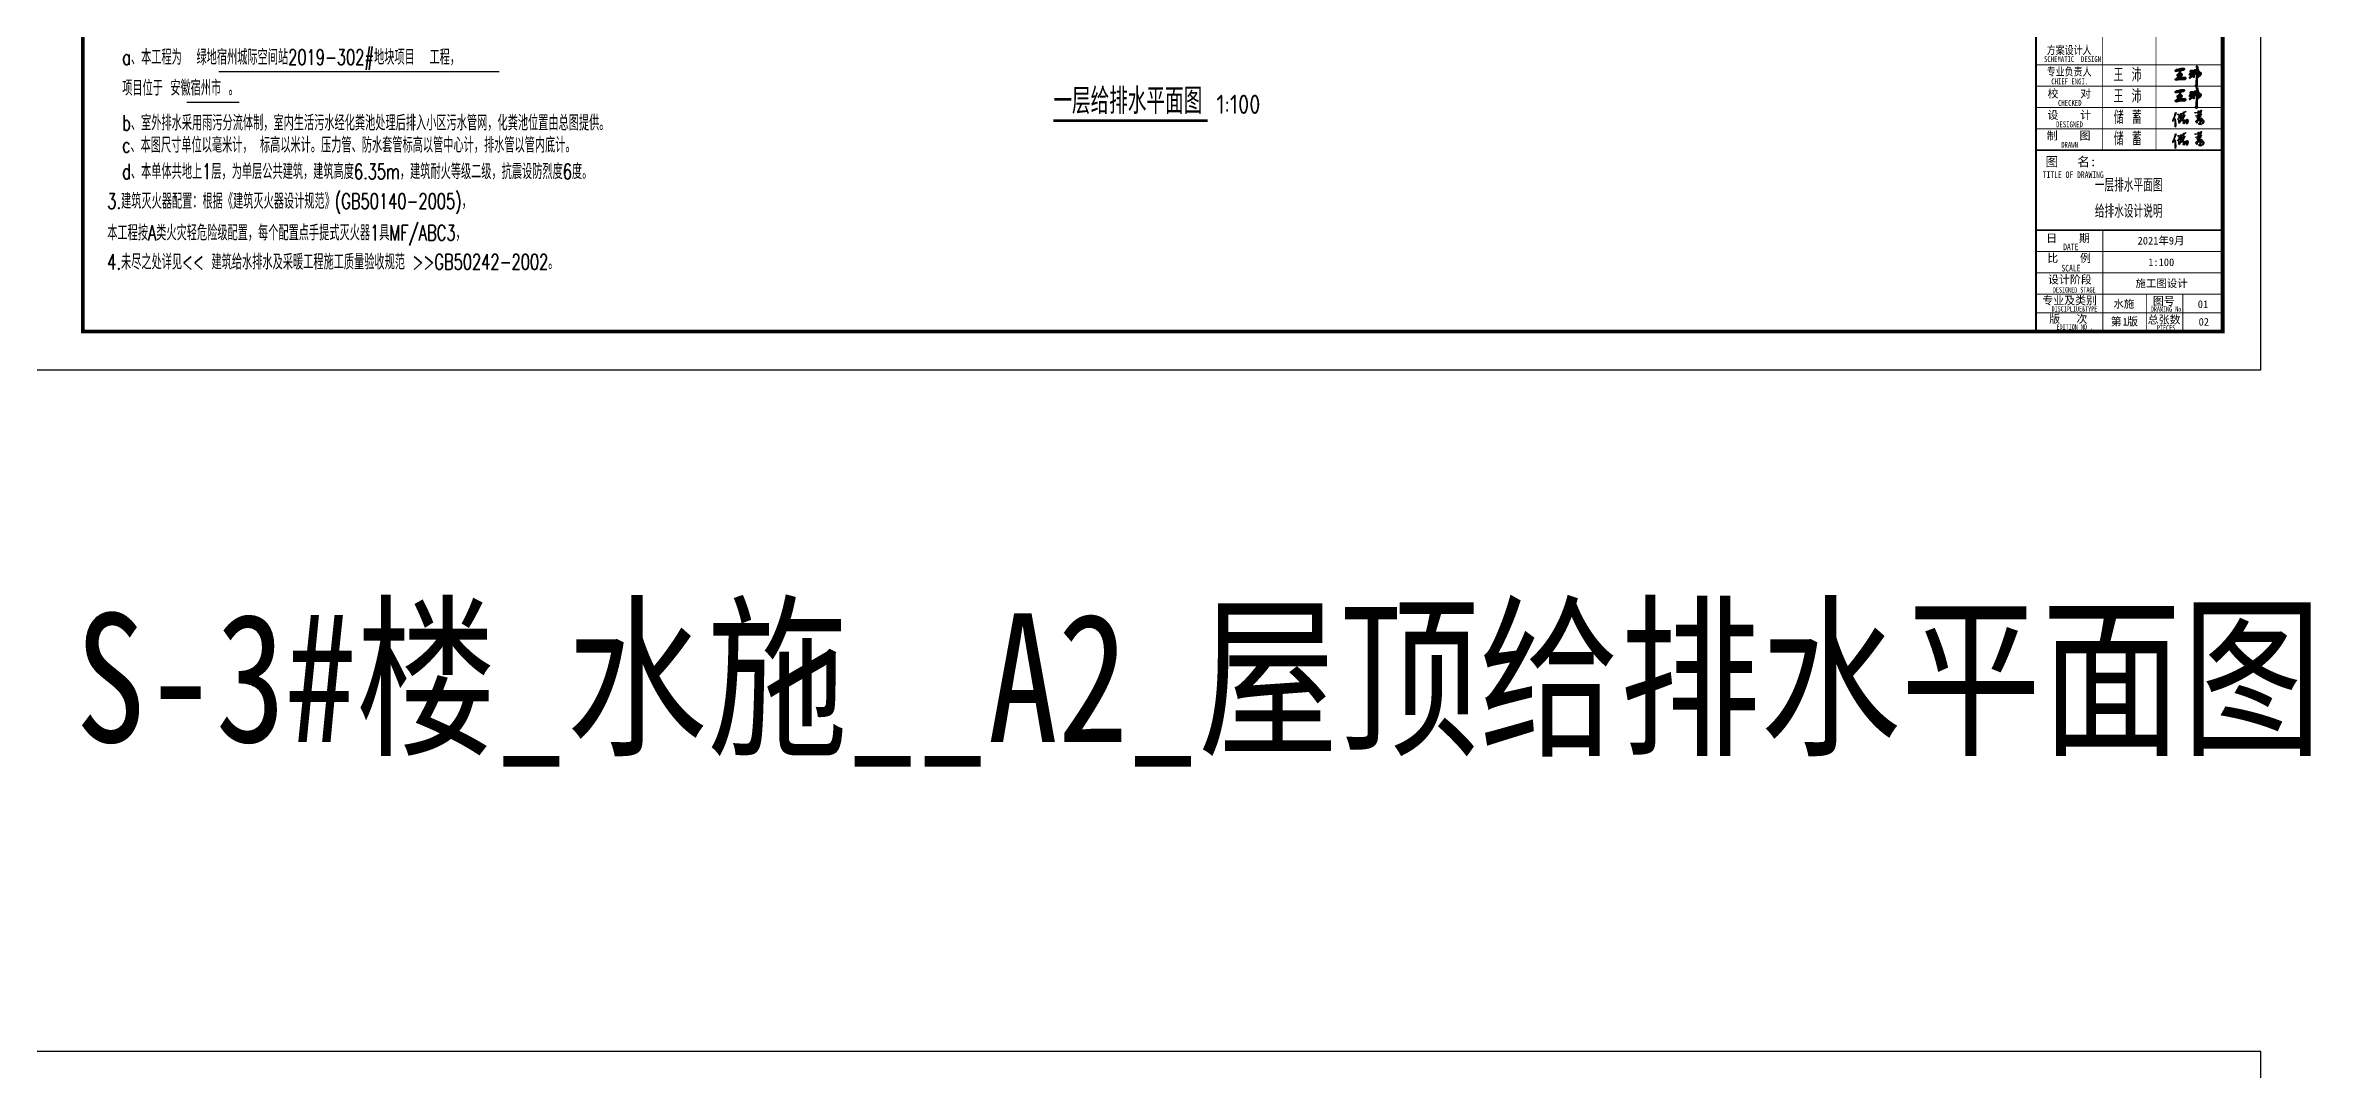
# Model space of a CAD drawing. Extents: x 1596975 to 1739683, y 860327 to 1295531.
# Drawn here: x 1645476 to 1704659, y 1111435 to 1138195 of the extents above; entities that cross this region are included whole.
import ezdxf
from ezdxf.enums import TextEntityAlignment as Align

# ---------------------------------------------------------------- set-up
doc = ezdxf.new("R2010")
doc.units = 0
doc.header["$LTSCALE"] = 1000
doc.header["$MEASUREMENT"] = 0
for name, color, linetype in [('C-Sheet-图框', 101, 'Continuous'), ('DIM_SYMB', 3, 'Continuous'), ('PUB_TEXT', 4, 'Continuous'), ('TEL_TEXT', 7, 'Continuous'), ('图框', 140, 'Continuous'), ('图签文字', 147, 'Continuous'), ('导图字', 7, 'Continuous'), ('气体灭火系统', 1, 'Continuous'), ('签名-水', 7, 'Continuous')]:
    doc.layers.add(name, color=color, linetype=linetype)
doc.layers.add('ZC', color=6, linetype='Continuous', lineweight=40)
doc.layers.add('图签', color=147, linetype='Continuous', lineweight=18)
doc.styles.add('_TWT_SERIAL', font='simplex.shx', dxfattribs={"width": 0.6, "oblique": 10, "height": 3.5, "bigfont": 'aadri.shx'})
doc.styles.get("Standard").update_dxf_attribs({"font": 'gbenor.shx', "bigfont": 'gbcbig.shx'})
doc.styles.add('宋体', font='', dxfattribs={"height": 50})
doc.styles.add('建筑图签-1', font='simhei.ttf', dxfattribs={"width": 0.7})
doc.styles.add('建筑图签-2', font='TXT.shx', dxfattribs={"width": 0.5, "bigfont": 'HZTXT.shx'})
doc.styles.add('黑体', font='simhei.ttf')
doc.styles.get('宋体').set_extended_font_data('SimSun')

# ---------------------------------------------------------------- blocks, each defined once
blk = doc.blocks.new('王沛')
h = blk.add_hatch(color=7)
h.paths.add_polyline_path([(205, 110), (204, 111), (202, 111), (187, 96), (190, 92), (198, 100)])
h.paths.add_polyline_path([(141, 110), (141, 111), (143, 110), (140, 108)], flags=16)
h.paths.add_polyline_path([(130, 110), (135, 110), (134, 102), (129, 107)], flags=16)
h.paths.add_polyline_path([(232, 120), (238, 120), (243, 118), (243, 115), (233, 103), (230, 103), (229, 113), (230, 119)], flags=16)
h.paths.add_polyline_path([(206, 120), (205, 121), (201, 121), (187, 114), (186, 111), (191, 109), (201, 115), (205, 115), (207, 117)])
h.paths.add_polyline_path([(206, 130), (205, 131), (193, 131), (191, 128), (196, 125), (203, 124), (207, 127)])
h.paths.add_polyline_path([(159, 141), (158, 142), (144, 141), (126, 136), (118, 136), (113, 132), (115, 129), (137, 133), (136, 116), (130, 115), (123, 110), (123, 108), (130, 99), (114, 86), (120, 83), (140, 88), (165, 88), (168, 91), (168, 93), (165, 96), (128, 92), (135, 97), (138, 97), (148, 107), (150, 111), (148, 114), (141, 116), (141, 129), (144, 135), (158, 136), (161, 139)])
h.paths.add_polyline_path([(229, 153), (228, 154), (225, 153), (227, 137), (225, 135), (215, 135), (212, 132), (214, 130), (226, 130), (225, 123), (222, 123), (213, 118), (218, 127), (217, 128), (213, 126), (209, 121), (207, 110), (208, 99), (210, 98), (212, 100), (212, 113), (220, 117), (226, 118), (224, 105), (223, 62), (222, 55), (219, 54), (222, 49), (225, 49), (227, 51), (228, 98), (233, 98), (245, 108), (249, 115), (249, 119), (242, 124), (230, 125), (231, 130), (234, 132), (234, 134), (231, 136), (232, 144)])
at = {"color": 7, "linetype": 'Continuous', "elevation": 7849739}
for points in [[(159, 141), (158, 142), (144, 141), (126, 136), (118, 136), (113, 132), (115, 129), (137, 133), (136, 116), (130, 115), (123, 110), (123, 108), (130, 99), (114, 86), (120, 83), (140, 88), (165, 88), (168, 91), (168, 93), (165, 96), (128, 92), (135, 97), (138, 97), (148, 107), (150, 111), (148, 114), (141, 116), (141, 129), (144, 135), (158, 136), (161, 139), (159, 141)], [(206, 120), (205, 121), (201, 121), (187, 114), (186, 111), (191, 109), (201, 115), (205, 115), (207, 117), (206, 120)], [(206, 130), (205, 131), (193, 131), (191, 128), (196, 125), (203, 124), (207, 127), (206, 130)], [(229, 153), (228, 154), (225, 153), (227, 137), (225, 135), (215, 135), (212, 132), (214, 130), (226, 130), (225, 123), (222, 123), (213, 118), (218, 127), (217, 128), (213, 126), (209, 121), (207, 110), (208, 99), (210, 98), (212, 100), (212, 113), (220, 117), (226, 118), (224, 105), (223, 62), (222, 55), (219, 54), (222, 49), (225, 49), (227, 51), (228, 98), (233, 98), (245, 108), (249, 115), (249, 119), (242, 124), (230, 125), (231, 130), (234, 132), (234, 134), (231, 136), (232, 144), (229, 153)], [(232, 120), (238, 120), (243, 118), (243, 115), (233, 103), (230, 103), (229, 113), (230, 119), (232, 120)], [(130, 110), (135, 110), (134, 102), (129, 107), (130, 110)], [(141, 110), (141, 111), (143, 110), (140, 108), (141, 110)], [(205, 110), (204, 111), (202, 111), (187, 96), (190, 92), (198, 100), (205, 110)]]:
    blk.add_lwpolyline(points, dxfattribs=at)
blk = doc.blocks.new('jhsarg')
at = {"linetype": 'Continuous'}
h = blk.add_hatch(color=256, dxfattribs=at)
h.paths.add_polyline_path([(376, 273), (367, 254), (365, 243), (363, 241), (364, 239), (365, 238), (368, 247), (367, 248), (377, 269), (385, 292), (389, 297), (387, 299), (382, 293)])
h.paths.add_polyline_path([(382, 251), (377, 258), (375, 258), (374, 256), (379, 251), (382, 238), (381, 200), (383, 199), (385, 213), (384, 242)])
h.paths.add_polyline_path([(411, 284), (404, 289), (400, 288), (400, 285), (405, 283), (406, 284), (410, 279), (410, 270), (405, 259), (408, 261), (412, 269), (413, 279)], flags=17)
h.paths.add_polyline_path([(442, 296), (453, 305), (455, 310), (448, 304), (440, 304), (438, 298), (434, 295), (425, 293), (419, 294), (417, 292), (421, 286), (421, 272), (418, 255), (411, 236), (409, 238), (409, 243), (406, 250), (401, 255), (398, 255), (398, 253), (404, 248), (406, 244), (406, 228), (409, 224), (411, 226), (415, 235), (422, 269), (422, 289), (436, 293), (436, 285), (427, 261), (430, 260), (434, 268), (440, 275), (442, 273), (439, 265), (425, 242), (429, 241), (430, 247), (434, 251), (436, 251), (439, 247), (440, 235), (437, 223), (441, 222), (452, 241), (458, 247), (464, 250), (467, 247), (467, 244), (461, 230), (461, 223), (465, 220), (468, 225), (471, 239), (470, 241), (472, 245), (467, 252), (462, 253), (452, 246), (443, 233), (442, 248), (439, 254), (436, 256), (440, 261), (449, 281), (448, 284), (446, 284), (440, 280), (438, 277), (436, 278)])
h.paths.add_polyline_path([(546, 311), (541, 311), (540, 308), (542, 305), (540, 303), (527, 300), (519, 300), (518, 298), (522, 295), (528, 298), (540, 300), (542, 295), (541, 284), (538, 281), (525, 276), (528, 273), (539, 278), (542, 277), (544, 280), (548, 282), (552, 279), (547, 274), (532, 265), (533, 263), (536, 263), (549, 271), (551, 270), (543, 261), (537, 257), (539, 252), (531, 247), (524, 239), (524, 235), (529, 234), (529, 229), (532, 227), (534, 229), (535, 236), (547, 247), (554, 250), (566, 250), (571, 244), (558, 236), (556, 237), (556, 241), (558, 246), (553, 246), (554, 234), (545, 223), (545, 218), (547, 216), (560, 215), (573, 224), (580, 235), (580, 241), (578, 246), (568, 254), (566, 259), (567, 261), (562, 263), (561, 261), (565, 255), (564, 253), (552, 253), (541, 247), (537, 243), (535, 244), (538, 249), (555, 262), (554, 265), (551, 265), (552, 267), (554, 265), (553, 268), (561, 276), (561, 278), (557, 281), (564, 287), (564, 289), (558, 291), (563, 304), (565, 317), (562, 317), (560, 313), (548, 308)])
h.paths.add_polyline_path([(559, 309), (559, 300), (555, 299), (551, 302), (547, 300), (549, 297), (553, 296), (551, 290), (545, 285), (543, 288), (544, 289), (545, 302)], flags=16)
h.paths.add_polyline_path([(553, 290), (554, 289), (552, 289)], flags=16)
h.paths.add_polyline_path([(550, 283), (551, 282), (549, 282)], flags=16)
h.paths.add_polyline_path([(554, 284), (555, 283), (553, 283), (554, 282), (552, 282), (553, 283)], flags=16)
h.paths.add_polyline_path([(572, 248), (576, 243), (577, 236), (568, 223), (560, 217), (556, 219), (556, 225), (557, 226), (558, 233), (572, 244)], flags=16)
h.paths.add_polyline_path([(551, 226), (554, 226), (555, 219), (550, 219), (550, 225)], flags=16)
for points in [[(518, 298), (519, 300), (527, 300), (540, 303), (542, 305), (540, 308), (541, 311), (546, 311), (548, 308), (560, 313), (562, 317), (565, 317), (563, 304), (558, 291), (564, 289), (564, 287), (557, 281), (561, 278), (561, 276), (553, 268), (555, 262), (538, 249), (535, 244), (537, 243), (541, 247), (552, 253), (564, 253), (565, 255), (561, 261), (562, 263), (567, 261), (566, 259), (568, 254), (578, 246), (580, 241), (580, 235), (573, 224), (560, 215), (547, 216), (545, 218), (545, 223), (554, 234), (553, 246), (558, 246), (556, 241), (556, 237), (558, 236), (571, 244), (566, 250), (554, 250), (547, 247), (535, 236), (534, 229), (532, 227), (529, 229), (529, 234), (524, 235), (524, 239), (531, 247), (539, 252), (537, 257), (543, 261), (551, 270), (549, 271), (536, 263), (533, 263), (532, 265), (547, 274), (552, 279), (548, 282), (544, 280), (542, 277), (539, 278), (528, 273), (525, 276), (538, 281), (541, 284), (542, 295), (540, 300), (528, 298), (522, 295), (518, 298)], [(364, 239), (363, 241), (365, 243), (367, 254), (376, 273), (382, 293), (387, 299), (389, 297), (385, 292), (377, 269), (367, 248), (368, 247), (365, 238), (364, 239)], [(374, 256), (375, 258), (377, 258), (382, 251), (384, 242), (385, 213), (383, 199), (381, 200), (382, 238), (379, 251), (374, 256)], [(398, 253), (398, 255), (401, 255), (406, 250), (409, 243), (409, 238), (411, 236), (418, 255), (421, 272), (421, 286), (417, 292), (419, 294), (425, 293), (434, 295), (438, 298), (440, 304), (448, 304), (455, 310), (453, 305), (442, 296), (436, 278), (438, 277), (440, 280), (446, 284), (448, 284), (449, 281), (440, 261), (436, 256), (439, 254), (442, 248), (443, 233), (452, 246), (462, 253), (467, 252), (472, 245), (470, 241), (471, 239), (468, 225), (465, 220), (461, 223), (461, 230), (467, 244), (467, 247), (464, 250), (458, 247), (452, 241), (441, 222), (437, 223), (440, 235), (439, 247), (436, 251), (434, 251), (430, 247), (429, 241), (425, 242), (439, 265), (442, 273), (440, 275), (434, 268), (430, 260), (427, 261), (436, 285), (436, 293), (422, 289), (422, 269), (415, 235), (411, 226), (409, 224), (406, 228), (406, 244), (404, 248), (398, 253)], [(400, 285), (400, 288), (404, 289), (411, 284), (413, 279), (412, 269), (408, 261), (405, 259), (410, 270), (410, 279), (406, 284), (405, 283), (400, 285)], [(544, 289), (543, 288), (545, 285), (551, 290), (553, 296), (549, 297), (547, 300), (551, 302), (555, 299), (559, 300), (559, 309), (545, 302), (544, 289)], [(550, 283), (549, 282), (551, 282), (550, 283)], [(551, 226), (550, 225), (550, 219), (555, 219), (554, 226), (551, 226)], [(552, 267), (551, 265), (554, 265), (552, 267)], [(553, 290), (552, 289), (554, 289), (553, 290)], [(553, 283), (552, 282), (554, 282), (553, 283)], [(554, 284), (553, 283), (555, 283), (554, 284)], [(557, 226), (556, 225), (556, 219), (560, 217), (568, 223), (577, 236), (576, 243), (572, 248), (572, 244), (558, 233), (557, 226)]]:
    blk.add_lwpolyline(points, dxfattribs=at)
blk = doc.blocks.new('A$C7ECA1BE4')
at = {"layer": '图框'}
for points, const_width in [([(-4875, 0), (-4875, 40000)], 48.8), ([(-3133, 4739), (-3132, 9199)], 24.4), ([(-1739, 4739), (-1739, 9199)], 24.4), ([(-4875, 6969), (3, 6969)], 24.4), ([(-4875, 6411), (3, 6411)], 24.4), ([(-4875, 5854), (3, 5854)], 24.4), ([(-4875, 4739), (3, 4739)], 48.8), ([(-4875, 5296), (3, 5296)], 24.4), ([(-4875, 2648), (3, 2648)], 48.8), ([(-3132, 976), (-3132, 2648)], 24.4), ([(-4875, 2091), (3, 2091)], 24.4), ([(-4875, 1533), (3, 1533)], 24.4), ([(-4875, 976), (3, 976)], 24.4), ([(-4875, 976), (-345, 976)], 24.4), ([(-3132, 0), (-3132, 976)], 24.4), ([(-1983, 0), (-1983, 976)], 24.4), ([(-1983, 0), (-1983, 976)], 24.4), ([(-1983, 0), (-1983, 976)], 24.4), ([(-1042, 0), (-1042, 976)], 24.4), ([(-4875, 488), (-1983, 488)], 24.4), ([(-1983, 488), (3, 488)], 24.4)]:
    blk.add_lwpolyline(points, dxfattribs=dict(at, const_width=const_width))
at = {"xscale": 5.0175, "yscale": 5.0175, "zscale": 5.0175}
for p in [(-1807, 6154, -39386065), (-1807, 5596, -39386065)]:
    blk.add_blockref('王沛', p, dxfattribs=at)
at = {"layer": '签名-水', "color": 0, "linetype": 'Continuous', "xscale": 3.763125, "yscale": 3.763125, "zscale": 3.763125}
for p in [(-2674, 4592), (-2674, 4035)]:
    blk.add_blockref('jhsarg', p, dxfattribs=at)
at = {"layer": '图框', "style": '建筑图签-1', "width": 0.7}
for s, height, p in [('SCHEMATIC  DESIGN', 153.31, (-4664, 7039, -1254)), ('TITLE OF DRAWING', 174.22, (-4698, 4009)), ('DATE', 174.2, (-4166, 2125)), ('SCALE', 174.2, (-4209, 1568)), ('DISCIPLIUE&TYPE', 139.37, (-4468, 521)), ('DESIGNED STAGE', 139.37, (-4434, 1017)), ('DRAWING No.', 139.37, (-1875, 516)), ('EDITION NO .', 139.37, (-4340, 52)), ('PIECES', 139.4, (-1715, 28))]:
    blk.add_text(s, height=height, dxfattribs=at).set_placement(p)
for s, height, p in [('CHIEF ENGI.', 153.31, (-3993, 6533)), ('CHECKED  ', 153.3, (-3904, 5971)), ('DESIGNED ', 153.3, (-3955, 5411)), (' DRAWN   ', 153.3, (-3910, 4878))]:
    blk.add_text(s, height=height, dxfattribs=at).set_placement(p, align=Align.MIDDLE)
at = {"layer": '图签', "color": 2, "style": '宋体'}
for s, height, p in [('2021年9月', 199.8, (-2220, 2273)), ('1:100', 199.8, (-1943, 1710)), ('施工图设计', 199.8, (-2274, 1158)), ('水施', 199.8, (-2851, 622)), ('1', 200, (-2614, 157)), ('02', 199.8, (-626, 153))]:
    blk.add_text(s, height=height, dxfattribs=at).set_placement(p)
at = {"layer": '图签文字', "color": 7, "style": '建筑图签-1', "width": 0.8}
for s, p in [('方案设计人', (-4594, 7246)), ('专业负责人', (-4595, 6684))]:
    blk.add_text(s, height=209.1, dxfattribs=at).set_placement(p)
at = {"layer": '图签文字', "color": 1, "style": '建筑图签-2', "width": 0.7}
for s, p in [('王 沛', (-2849, 6530)), ('王 沛', (-2849, 5973)), ('储 蓄', (-2842, 5422)), ('储 蓄', (-2842, 4864))]:
    blk.add_text(s, height=348.4, dxfattribs=at).set_placement(p)
at = {"layer": '图签文字', "color": 7, "style": '建筑图签-1'}
for s, height, p in [('校    对', 209.1, (-4573, 6110)), ('设    计', 209.1, (-4576, 5552)), ('制    图', 209.1, (-4592, 5012)), ('图   名:', 243.9, (-4627, 4317)), ('日    期', 209.1, (-4607, 2334)), ('比    例', 209.1, (-4580, 1813)), ('设计阶段', 209.1, (-4560, 1254)), ('专业及类别', 209.1, (-4709, 706)), ('图号', 209.1, (-1822, 693)), ('版   次 ', 209.1, (-4529, 225)), ('第 版', 209.1, (-2923, 156)), ('总张数', 209.1, (-1956, 205))]:
    blk.add_text(s, height=height, dxfattribs=at).set_placement(p)

msp = doc.modelspace()

# ---------------------------------------------------------------- linework, layer by layer
at = {"layer": 'DIM_SYMB', "const_width": 70}
msp.add_lwpolyline([(1671811.9, 1136226.9), (1675840.9, 1136226.9)], dxfattribs=at)
at = {"layer": 'TEL_TEXT'}
for p, q in [((1650007.1, 1137514.2, 801.7), (1657329.5, 1137514.2, 801.7)), ((1649172.1, 1136709.5, 801.7), (1650542, 1136709.5, 801.7))]:
    msp.add_line(p, q, dxfattribs=at)
at = {"layer": '图框'}
for points in [[(1643957.2, 1129718.7), (1703357.2, 1129718.7), (1703357.2, 1171718.7), (1643957.2, 1171718.7)], [(1643957.2, 1069910.3), (1703357.2, 1069910.3), (1703357.2, 1111910.3), (1643957.2, 1111910.3)]]:
    msp.add_lwpolyline(points, close=True, dxfattribs=at)
at = {"layer": '图框', "const_width": 100}
msp.add_lwpolyline([(1646457.2, 1130718.7), (1702357.2, 1130718.7), (1702357.2, 1170718.7), (1646457.2, 1170718.7)], close=True, dxfattribs=at)

# ---------------------------------------------------------------- block references
at = {"layer": 'ZC'}
msp.add_blockref('A$C7ECA1BE4', (1702357.2, 1130718.7), dxfattribs=at)

# ---------------------------------------------------------------- texts
at = {"layer": 'C-Sheet-图框', "color": 7, "style": '宋体', "width": 0.6}
for s, p in [('一层排水平面图', (1699021.3, 1134407.2)), ('给排水设计说明', (1699021.3, 1133722.5))]:
    msp.add_text(s, height=300, dxfattribs=at).set_placement(p)
at = {"layer": 'C-Sheet-图框', "color": 7, "style": '宋体'}
msp.add_text('01', height=200, dxfattribs=at).set_placement((1701708.9, 1131333.4))
at = {"layer": 'PUB_TEXT'}
for s, height, p in [('一层给排水平面图', 675.18, (1671811.9, 1136404.1)), ('1:100', 500, (1676070.9, 1136404.1))]:
    msp.add_text(s, height=height, dxfattribs=at).set_placement(p)
at = {"layer": '导图字', "color": 1, "style": '黑体', "width": 0.8}
msp.add_text('S-3#楼_水施__A2_屋顶给排水平面图', height=3364.726, dxfattribs=at).set_placement((1646264.7, 1119993.6))
at = {"layer": '气体灭火系统', "color": 0, "style": '_TWT_SERIAL', "width": 0.7}
for s, p in [('a、本工程为  绿地宿州城际空间站2019-302#地块项目  工程，', (1647484.5, 1137685.7, 801.7)), ('项目位于 安徽宿州市 。', (1647484.5, 1136880.9, 801.7)), ('b、室外排水采用雨污分流体制，室内生活污水经化粪池处理后排入小区污水管网，化粪池位置由总图提供。', (1647484.5, 1135969.8, 801.7)), ('c、本图尺寸单位以毫米计， 标高以米计。压力管、防水套管标高以管中心计，排水管以管内底计。', (1647484.5, 1135391.1, 801.7)), ('d、本单体共地上1层，为单层公共建筑，建筑高度6.35m，建筑耐火等级二级，抗震设防烈度6度。', (1647484.5, 1134699.4, 801.7)), ('3.建筑灭火器配置：根据《建筑灭火器设计规范》(GB50140-2005)，', (1647094, 1133924.1)), ('本工程按A类火灾轻危险级配置，每个配置点手提式灭火器1具MF/ABC3，', (1647094, 1133099)), ('4.未尽之处详见<< 建筑给水排水及采暖工程施工质量验收规范 >>GB50242-2002。', (1647094, 1132337.6))]:
    msp.add_text(s, height=400, dxfattribs=at).set_placement(p)

doc.saveas('drawing.dxf')
